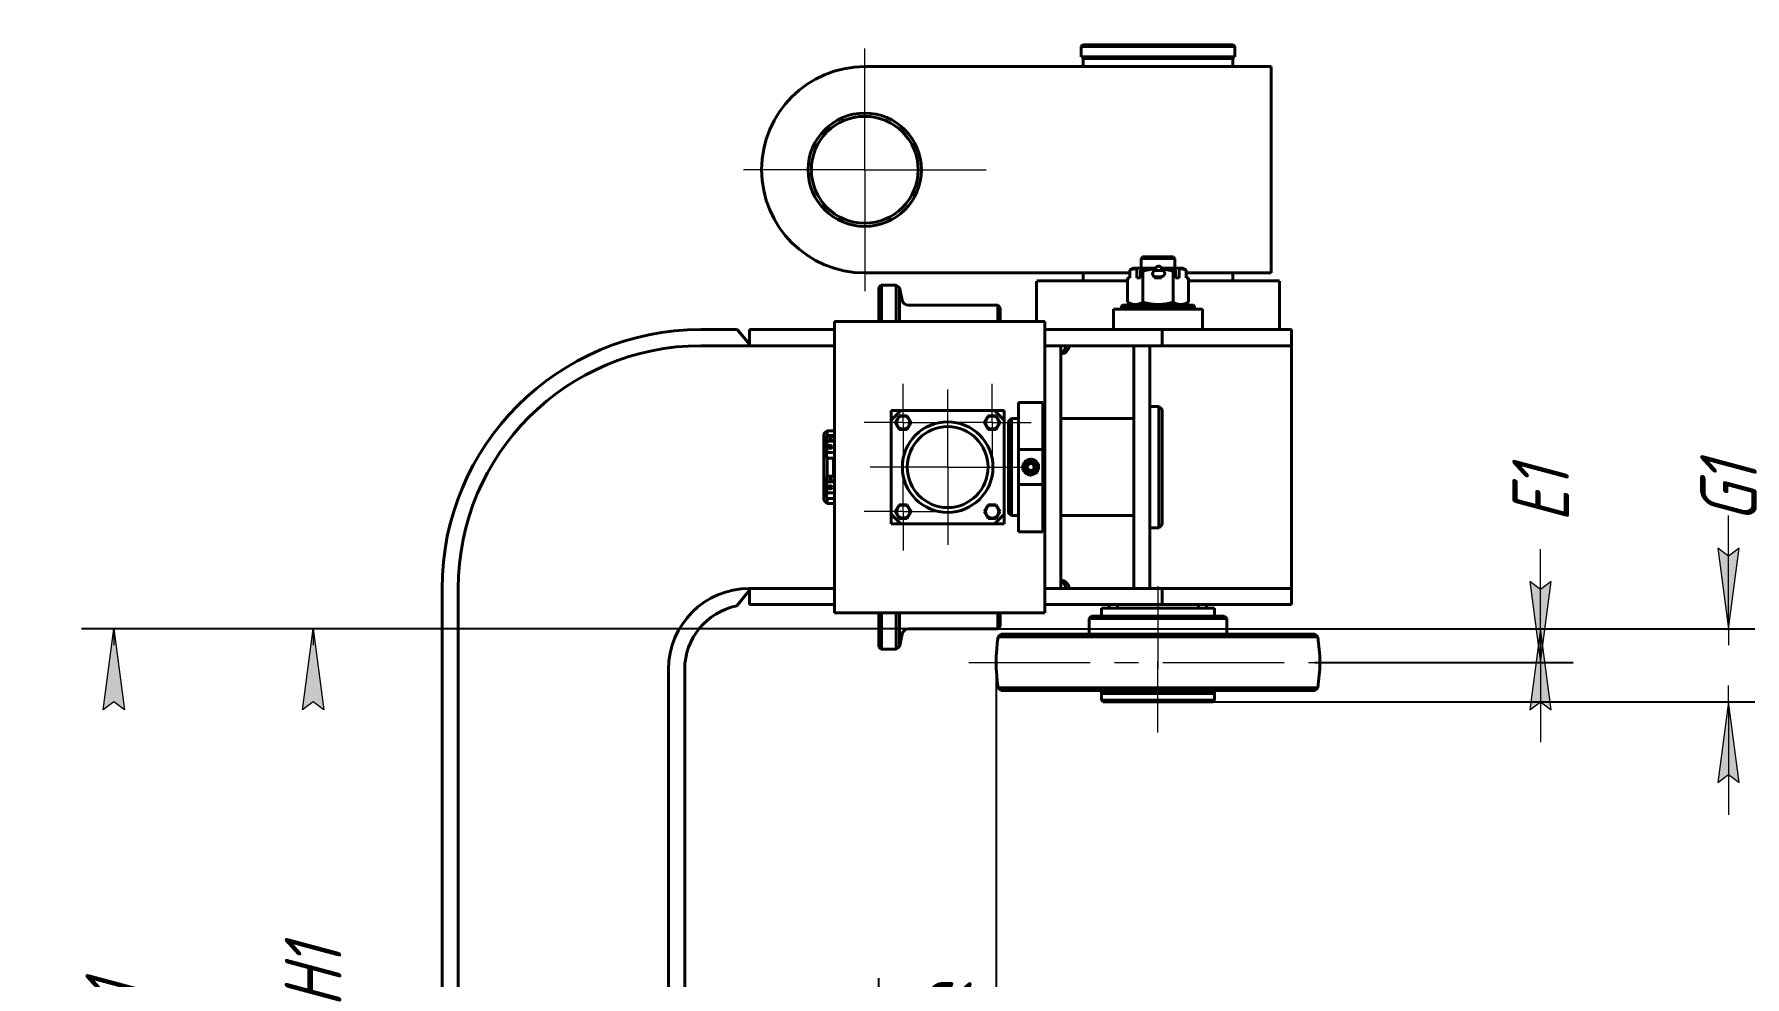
# Model space of a CAD drawing. Header units: millimetres. Extents: x 0 to 594, y 0 to 420.
# Drawn here: x 259.5 to 365.2, y 117.1 to 175.3 of the extents above; entities that cross this region are included whole.
import ezdxf

# ---------------------------------------------------------------- set-up
doc = ezdxf.new("R2010")
doc.units = ezdxf.units.MM
for name, pattern in [('K5LT_AXLED', [12, 7.5, -1.5, 1.5, -1.5]), ('K5LT_BASIC', [0]), ('K5LT_THIN', [0])]:
    doc.linetypes.add(name, pattern=pattern)
doc.layers.add('Системный слой', color=7, linetype='Continuous')
doc.styles.add('KDIMTEXTSTYLE', font='GOST_AU.SHX', dxfattribs={"width": 0.96, "oblique": 15, "height": 5})
doc.dimstyles.new('KDIMSTYLE (0.05)', dxfattribs={"dimtxt": 5, "dimasz": 1, "dimexe": 2, "dimexo": 0.0625, "dimgap": 1, "dimtad": 1, "dimlfac": 20, "dimtxsty": 'KDIMTEXTSTYLE', "dimsah": 1, "dimcen": 0.09, "dimdle": 1, "dimadec": 0, "dimazin": 0, "dimtfac": 0.667, "dimtmove": 0, "dimatfit": 3, "dimfxl": 1, "dimtvp": 1, "dimtolj": 1, "dimtzin": 0, "dimarcsym": 0})

# ---------------------------------------------------------------- blocks, each defined once
blk = doc.blocks.new('U399')
at = {"layer": 'Системный слой', "color": 150, "linetype": 'K5LT_BASIC', "lineweight": 40, "true_color": 0x0080ff}
for p, q in [((312.47, 152.09), (313.07, 152.09)), ((318.87, 152.09), (319.47, 152.09))]:
    blk.add_line(p, q, dxfattribs=at)
blk = doc.blocks.new('U400')
at = {"layer": 'Системный слой', "color": 150, "linetype": 'K5LT_BASIC', "lineweight": 40, "true_color": 0x0080ff}
for p, q in [((312.47, 151.49), (312.47, 152.09)), ((312.47, 145.09), (312.47, 145.69))]:
    blk.add_line(p, q, dxfattribs=at)
blk = doc.blocks.new('U401')
at = {"layer": 'Системный слой', "color": 150, "linetype": 'K5LT_BASIC', "lineweight": 40, "true_color": 0x0080ff}
for p, q in [((313.07, 145.09), (312.47, 145.09)), ((319.47, 145.09), (318.87, 145.09))]:
    blk.add_line(p, q, dxfattribs=at)
blk = doc.blocks.new('U402')
at = {"layer": 'Системный слой', "color": 150, "linetype": 'K5LT_BASIC', "lineweight": 40, "true_color": 0x0080ff}
for p, q in [((319.47, 152.09), (319.47, 151.49)), ((319.47, 145.69), (319.47, 145.09))]:
    blk.add_line(p, q, dxfattribs=at)
blk = doc.blocks.new('U403')
at = {"layer": 'Системный слой', "color": 150, "linetype": 'K5LT_BASIC', "lineweight": 40, "true_color": 0x0080ff}
for p, q in [((308.32, 150.64), (308.32, 148.59)), ((308.32, 148.59), (308.32, 146.54))]:
    blk.add_line(p, q, dxfattribs=at)
blk = doc.blocks.new('U404')
at = {"layer": 'Системный слой', "color": 150, "linetype": 'K5LT_BASIC', "lineweight": 40, "true_color": 0x0080ff}
for p, q in [((308.52, 150.84), (308.52, 150.49)), ((308.52, 149.18), (308.52, 148.59)), ((308.52, 148.59), (308.52, 147.99)), ((308.52, 146.68), (308.52, 146.34))]:
    blk.add_line(p, q, dxfattribs=at)
blk = doc.blocks.new('U414')
at = {"layer": 'Системный слой', "color": 150, "linetype": 'K5LT_BASIC', "lineweight": 40, "true_color": 0x0080ff}
for p, q in [((327.47, 141.09), (322.97, 141.09)), ((329.22, 141.09), (328.47, 141.09))]:
    blk.add_line(p, q, dxfattribs=at)
blk = doc.blocks.new('U416')
at = {"layer": 'Системный слой', "color": 150, "linetype": 'K5LT_BASIC', "lineweight": 40, "true_color": 0x0080ff}
for p, q in [((328.74, 160.71), (328.74, 160.83)), ((328.74, 160.29), (328.74, 160.37))]:
    blk.add_line(p, q, dxfattribs=at)
blk = doc.blocks.new('U417')
at = {"layer": 'Системный слой', "color": 150, "linetype": 'K5LT_BASIC', "lineweight": 40, "true_color": 0x0080ff}
for p, q in [((329.19, 160.83), (329.19, 160.74)), ((329.19, 160.37), (329.19, 160.29))]:
    blk.add_line(p, q, dxfattribs=at)
blk = doc.blocks.new('U418')
at = {"layer": 'Системный слой', "color": 150, "linetype": 'K5LT_BASIC', "lineweight": 40, "true_color": 0x0080ff}
for p, q in [((308.65, 150.39), (308.62, 150.36)), ((308.62, 150.36), (308.65, 150.32)), ((308.72, 150.41), (308.65, 150.39)), ((308.65, 150.32), (308.72, 150.31)), ((308.79, 150.39), (308.72, 150.41)), ((308.72, 150.31), (308.79, 150.32)), ((308.82, 150.36), (308.79, 150.39)), ((308.79, 150.32), (308.82, 150.36))]:
    blk.add_line(p, q, dxfattribs=at)
blk = doc.blocks.new('U419')
at = {"layer": 'Системный слой', "color": 150, "linetype": 'K5LT_BASIC', "lineweight": 40, "true_color": 0x0080ff}
for p, q in [((326.77, 158.59), (328.97, 158.59)), ((328.97, 158.59), (331.17, 158.59))]:
    blk.add_line(p, q, dxfattribs=at)
blk = doc.blocks.new('U420')
at = {"layer": 'Системный слой', "color": 150, "linetype": 'K5LT_BASIC', "lineweight": 40, "true_color": 0x0080ff}
for p, q in [((326.72, 158.54), (328.97, 158.54)), ((328.97, 158.54), (331.22, 158.54))]:
    blk.add_line(p, q, dxfattribs=at)
blk = doc.blocks.new('U421')
at = {"layer": 'Системный слой', "color": 150, "linetype": 'K5LT_BASIC', "lineweight": 40, "true_color": 0x0080ff}
for p, q in [((326.72, 158.39), (328.97, 158.39)), ((328.97, 158.39), (331.22, 158.39))]:
    blk.add_line(p, q, dxfattribs=at)
blk = doc.blocks.new('U422')
at = {"layer": 'Системный слой', "color": 150, "linetype": 'K5LT_BASIC', "lineweight": 40, "true_color": 0x0080ff}
for p, q in [((308.65, 147.89), (308.62, 147.86)), ((308.62, 147.86), (308.65, 147.82)), ((308.72, 147.91), (308.65, 147.89)), ((308.65, 147.82), (308.72, 147.81)), ((308.79, 147.89), (308.72, 147.91)), ((308.72, 147.81), (308.79, 147.82)), ((308.82, 147.86), (308.79, 147.89)), ((308.79, 147.82), (308.82, 147.86))]:
    blk.add_line(p, q, dxfattribs=at)
blk = doc.blocks.new('U423')
at = {"layer": 'Системный слой', "color": 150, "linetype": 'K5LT_BASIC', "lineweight": 40, "true_color": 0x0080ff}
for p, q in [((327.47, 156.09), (322.97, 156.09)), ((329.22, 156.09), (328.47, 156.09))]:
    blk.add_line(p, q, dxfattribs=at)
blk = doc.blocks.new('U424')
at = {"layer": 'Системный слой', "color": 150, "linetype": 'K5LT_BASIC', "lineweight": 40, "true_color": 0x0080ff}
for p, q in [((327.09, 160.09), (321.47, 160.09)), ((336.47, 160.09), (330.84, 160.09))]:
    blk.add_line(p, q, dxfattribs=at)
blk = doc.blocks.new('U436')
at = {"layer": 'Системный слой', "color": 150, "linetype": 'K5LT_BASIC', "lineweight": 40, "true_color": 0x0080ff}
for start, end in [(152.3661, 193.0944), (212.3661, 253.0944), (128.2221, 133.0944), (92.3661, 117.077), (272.3661, 313.0944), (32.3661, 73.0944), (332.3661, 13.0944)]:
    blk.add_arc((321.1, 148.59), 0.48, start, end, dxfattribs=at)
blk = doc.blocks.new('U437')
at = {"layer": 'Системный слой', "color": 150, "linetype": 'K5LT_BASIC', "lineweight": 40, "true_color": 0x0080ff}
for p, q in [((320.35, 151.59), (319.92, 151.59)), ((321.97, 151.59), (321.85, 151.59)), ((327.47, 151.59), (322.97, 151.59))]:
    blk.add_line(p, q, dxfattribs=at)
blk = doc.blocks.new('U438')
at = {"layer": 'Системный слой', "color": 150, "linetype": 'K5LT_BASIC', "lineweight": 40, "true_color": 0x0080ff}
for p, q in [((320.35, 145.59), (319.92, 145.59)), ((321.97, 145.59), (321.85, 145.59)), ((327.47, 145.59), (322.97, 145.59))]:
    blk.add_line(p, q, dxfattribs=at)
blk = doc.blocks.new('U439')
at = {"layer": 'Системный слой', "color": 150, "linetype": 'K5LT_BASIC', "lineweight": 40, "true_color": 0x0080ff}
for p, q in [((329.02, 152.34), (329.02, 148.59)), ((329.02, 148.59), (329.02, 144.84))]:
    blk.add_line(p, q, dxfattribs=at)
blk = doc.blocks.new('U440')
at = {"layer": 'Системный слой', "color": 150, "linetype": 'K5LT_BASIC', "lineweight": 40, "true_color": 0x0080ff}
for p, q in [((319.92, 151.59), (319.92, 148.59)), ((319.92, 148.59), (319.92, 145.59))]:
    blk.add_line(p, q, dxfattribs=at)
blk = doc.blocks.new('U441')
at = {"layer": 'Системный слой', "color": 150, "linetype": 'K5LT_BASIC', "lineweight": 40, "true_color": 0x0080ff}
for p, q in [((329.22, 152.14), (329.22, 148.59)), ((329.22, 148.59), (329.22, 145.04))]:
    blk.add_line(p, q, dxfattribs=at)
blk = doc.blocks.new('U442')
at = {"layer": 'Системный слой', "color": 150, "linetype": 'K5LT_BASIC', "lineweight": 40, "true_color": 0x0080ff}
for p, q in [((319.72, 151.39), (319.72, 148.59)), ((319.72, 148.59), (319.72, 145.79))]:
    blk.add_line(p, q, dxfattribs=at)
blk = doc.blocks.new('U444')
at = {"layer": 'Системный слой', "color": 150, "linetype": 'K5LT_BASIC', "lineweight": 40, "true_color": 0x0080ff}
for p, q in [((326.22, 158.34), (328.97, 158.34)), ((328.97, 158.34), (331.72, 158.34))]:
    blk.add_line(p, q, dxfattribs=at)
blk = doc.blocks.new('U449')
at = {"layer": 'Системный слой', "color": 150, "linetype": 'K5LT_BASIC', "lineweight": 40, "true_color": 0x0080ff}
for p, q in [((321.97, 156.09), (321.97, 157.59)), ((321.97, 139.59), (321.97, 141.09))]:
    blk.add_line(p, q, dxfattribs=at)
blk = doc.blocks.new('U454')
at = {"layer": 'Системный слой', "color": 150, "linetype": 'K5LT_BASIC', "lineweight": 40, "true_color": 0x0080ff}
for p, q in [((319.07, 158.59), (319.07, 157.59)), ((319.07, 139.59), (319.07, 138.59))]:
    blk.add_line(p, q, dxfattribs=at)
blk = doc.blocks.new('U455')
at = {"layer": 'Системный слой', "color": 150, "linetype": 'K5LT_BASIC', "lineweight": 40, "true_color": 0x0080ff}
for p, q in [((319.22, 158.44), (319.22, 157.59)), ((319.22, 139.59), (319.22, 138.74))]:
    blk.add_line(p, q, dxfattribs=at)
blk = doc.blocks.new('U456')
at = {"layer": 'Системный слой', "color": 150, "linetype": 'K5LT_BASIC', "lineweight": 40, "true_color": 0x0080ff}
for p, q in [((312.78, 159.84), (312.78, 157.59)), ((312.78, 139.59), (312.78, 137.34))]:
    blk.add_line(p, q, dxfattribs=at)
blk = doc.blocks.new('U457')
at = {"layer": 'Системный слой', "color": 150, "linetype": 'K5LT_BASIC', "lineweight": 40, "true_color": 0x0080ff}
for p, q in [((313, 159.69), (313, 157.59)), ((313, 139.59), (313, 137.48))]:
    blk.add_line(p, q, dxfattribs=at)
blk = doc.blocks.new('U458')
at = {"layer": 'Системный слой', "color": 150, "linetype": 'K5LT_BASIC', "lineweight": 40, "true_color": 0x0080ff}
for p, q in [((311.87, 159.84), (311.87, 157.59)), ((311.87, 139.59), (311.87, 137.34))]:
    blk.add_line(p, q, dxfattribs=at)
blk = doc.blocks.new('U459')
at = {"layer": 'Системный слой', "color": 150, "linetype": 'K5LT_BASIC', "lineweight": 40, "true_color": 0x0080ff}
for p, q in [((311.72, 159.69), (311.72, 157.59)), ((311.72, 139.59), (311.72, 137.49))]:
    blk.add_line(p, q, dxfattribs=at)
blk = doc.blocks.new('U474')
at = {"layer": 'Системный слой', "color": 150, "linetype": 'K5LT_BASIC', "lineweight": 40, "true_color": 0x0080ff}
for p, q in [((324.34, 160.59), (327.22, 160.59)), ((330.71, 160.59), (333.59, 160.59))]:
    blk.add_line(p, q, dxfattribs=at)
blk = doc.blocks.new('U478')
at = {"layer": 'Системный слой', "color": 30, "linetype": 'K5LT_AXLED', "lineweight": 18, "true_color": 0xff8000}
for q in [(310.84, 175.34), (302.47, 166.96), (319.22, 166.96), (310.84, 158.59)]:
    blk.add_line((310.84, 166.96), q, dxfattribs=at)
blk = doc.blocks.new('U479')
at = {"layer": 'Системный слой', "color": 30, "linetype": 'K5LT_AXLED', "lineweight": 18, "true_color": 0xff8000}
for q in [(315.97, 153.39), (311.17, 148.59), (315.97, 143.79), (320.77, 148.59)]:
    blk.add_line((315.97, 148.59), q, dxfattribs=at)
blk = doc.blocks.new('U480')
at = {"layer": 'Системный слой', "color": 30, "linetype": 'K5LT_AXLED', "lineweight": 18, "true_color": 0xff8000}
for q in [(313.22, 153.74), (310.81, 151.34), (313.22, 148.93), (315.62, 151.34)]:
    blk.add_line((313.22, 151.34), q, dxfattribs=at)
blk = doc.blocks.new('U481')
at = {"layer": 'Системный слой', "color": 30, "linetype": 'K5LT_AXLED', "lineweight": 18, "true_color": 0xff8000}
for q in [(318.72, 153.74), (316.31, 151.34), (318.72, 148.93), (321.12, 151.34)]:
    blk.add_line((318.72, 151.34), q, dxfattribs=at)
blk = doc.blocks.new('U482')
at = {"layer": 'Системный слой', "color": 30, "linetype": 'K5LT_AXLED', "lineweight": 18, "true_color": 0xff8000}
for q in [(313.22, 148.24), (310.81, 145.84), (313.22, 143.43), (315.62, 145.84)]:
    blk.add_line((313.22, 145.84), q, dxfattribs=at)
blk = doc.blocks.new('KDIMARROW_02')
at = {"layer": 'Системный слой'}
blk.add_hatch(color=0, dxfattribs=at).paths.add_polyline_path([(4.5, 0), (5, 0.66), (0, 0), (5, -0.66)])
at = {"layer": 'Системный слой', "color": 0, "linetype": 'K5LT_THIN', "lineweight": 18}
for p, q in [((0, 0), (-1, 0)), ((5, 0.66), (0, 0)), ((0, 0), (5, -0.66)), ((0, 0), (7, 0)), ((4.5, 0), (5, 0.66)), ((5, -0.66), (4.5, 0))]:
    blk.add_line(p, q, dxfattribs=at)
blk = doc.blocks.new('KDIMARROW_01')
at = {"layer": 'Системный слой'}
blk.add_hatch(color=0, dxfattribs=at).paths.add_polyline_path([(-5, -0.66), (0, 0), (-5, 0.66), (-4.5, 0)])
at = {"layer": 'Системный слой', "color": 0, "linetype": 'K5LT_THIN', "lineweight": 18}
for p, q in [((-4.5, 0), (-5, 0.66)), ((-5, 0.66), (0, 0)), ((0, 0), (-5, -0.66)), ((-5, -0.66), (-4.5, 0)), ((0, 0), (-1, 0))]:
    blk.add_line(p, q, dxfattribs=at)

msp = doc.modelspace()

# ---------------------------------------------------------------- linework, layer by layer
at = {"layer": 'Системный слой', "color": 150, "linetype": 'K5LT_BASIC', "lineweight": 40, "true_color": 0x0080ff}
for p, q in [((324.21811, 174.58785), (324.31811, 174.68785)), ((324.21811, 174.58785), (324.21811, 173.93785)), ((333.71811, 174.58785), (324.21811, 174.58785)), ((333.61811, 174.68785), (324.31811, 174.68785)), ((333.71811, 174.58785), (333.61811, 174.68785)), ((333.71811, 174.58785), (333.71811, 173.93785)), ((333.71811, 173.93785), (324.21811, 173.93785)), ((333.59311, 173.83785), (324.34311, 173.83785)), ((324.34311, 173.83785), (324.34311, 173.33993)), ((325.46811, 173.85785), (325.46811, 173.83785)), ((332.46811, 173.85785), (332.46811, 173.83785)), ((333.59311, 173.83785), (333.59311, 173.33993)), ((328.96811, 173.33993), (310.84311, 173.33993)), ((335.96811, 173.33993), (328.96811, 173.33993)), ((335.96811, 173.33993), (335.96811, 160.58993)), ((327.2212, 160.76247), (327.2212, 160.28785)), ((327.44042, 160.88785), (327.72864, 160.88785)), ((327.66163, 160.28785), (327.66163, 160.83368)), ((327.72864, 160.88785), (328.04684, 160.88785)), ((327.89457, 160.76468), (327.89457, 160.28785)), ((328.01768, 161.58785), (327.91768, 161.48785)), ((327.91768, 160.88785), (327.91768, 161.48785)), ((330.01768, 161.48785), (327.91768, 161.48785)), ((329.91768, 161.58785), (328.01768, 161.58785)), ((328.04684, 160.88785), (328.74268, 160.88785)), ((328.74268, 160.88785), (328.74268, 160.83199)), ((328.81243, 160.73055), (329.18727, 160.74141)), ((329.18752, 160.74141), (329.18727, 160.74141)), ((329.18752, 160.74141), (329.19268, 160.74156)), ((329.19268, 160.88785), (329.88852, 160.88785)), ((329.19268, 160.88785), (329.19268, 160.83199)), ((329.88852, 160.88785), (330.20672, 160.88785)), ((329.91768, 161.58785), (330.01768, 161.48785)), ((330.01768, 160.88785), (330.01768, 161.48785)), ((330.04079, 160.28785), (330.04079, 160.76468)), ((330.20672, 160.88785), (330.49495, 160.88785)), ((330.27373, 160.83368), (330.27373, 160.28785)), ((330.71417, 160.28785), (330.71417, 160.76247)), ((327.2212, 160.58993), (310.84311, 160.58993)), ((311.86768, 159.83785), (311.71768, 159.68785)), ((311.86768, 159.83785), (312.77655, 159.83785)), ((312.99718, 159.69076), (312.77655, 159.83785)), ((312.99718, 159.69076), (313.15345, 158.9094)), ((321.46768, 160.08785), (321.46768, 157.58785)), ((324.34311, 160.08785), (324.34311, 160.58785)), ((327.09129, 158.7799), (327.09129, 160.28785)), ((327.09129, 160.28785), (327.2212, 160.28785)), ((327.66163, 160.28785), (327.89457, 160.28785)), ((328.02949, 158.7799), (328.02949, 160.6958)), ((328.74268, 160.28785), (329.19268, 160.28785)), ((328.82329, 160.3557), (329.19813, 160.36656)), ((329.90587, 158.7799), (329.90587, 160.6958)), ((330.04079, 160.28785), (330.27373, 160.28785)), ((335.96811, 160.58993), (330.71417, 160.58993)), ((330.71417, 160.28785), (330.84407, 160.28785)), ((330.84407, 158.7799), (330.84407, 160.28785)), ((333.59311, 160.08785), (333.59311, 160.58785)), ((336.46768, 160.08785), (336.46768, 157.08785)), ((313.54568, 158.58785), (319.06768, 158.58785)), ((319.21768, 158.43785), (319.06768, 158.58785)), ((326.71768, 158.53785), (326.76768, 158.58785)), ((327.42393, 158.58785), (327.09129, 158.7799)), ((330.51143, 158.58785), (330.84407, 158.7799)), ((331.21768, 158.53785), (331.16768, 158.58785)), ((321.96768, 157.58785), (308.96768, 157.58785)), ((308.96768, 157.58785), (308.96768, 139.58785)), ((326.21768, 158.33785), (326.21768, 157.08785)), ((326.71768, 158.53785), (326.71768, 158.38785)), ((326.71768, 158.38785), (326.76768, 158.33785)), ((331.21768, 158.38785), (331.16768, 158.33785)), ((331.21768, 158.53785), (331.21768, 158.38785)), ((331.71768, 158.33785), (331.71768, 157.08785)), ((300.71768, 157.08785), (302.96249, 157.08785)), ((302.96249, 157.08785), (303.71768, 156.18785)), ((303.71768, 157.08785), (303.71768, 156.08785)), ((308.96768, 157.08785), (303.71768, 157.08785)), ((329.21768, 157.08785), (321.96768, 157.08785)), ((329.21768, 157.08785), (329.21768, 156.08785)), ((332.96768, 157.08785), (329.21768, 157.08785)), ((337.21768, 157.08785), (332.96768, 157.08785)), ((337.21768, 157.08785), (337.21768, 156.08785)), ((303.71768, 156.08785), (300.71768, 156.08785)), ((308.96768, 156.08785), (303.71768, 156.08785)), ((322.96768, 156.08785), (321.96768, 156.08785)), ((321.96768, 141.08785), (321.96768, 156.08785)), ((322.96768, 141.08785), (322.96768, 156.08785)), ((322.96811, 156.08785), (322.96811, 155.62978)), ((327.46768, 141.08785), (327.46768, 156.08785)), ((327.46768, 156.08785), (328.46768, 156.08785)), ((328.46768, 141.08785), (328.46768, 156.08785)), ((332.96768, 156.08785), (329.21768, 156.08785)), ((337.21768, 156.08785), (332.96768, 156.08785)), ((337.21768, 156.08785), (337.21768, 141.08785)), ((320.35118, 152.58785), (321.85118, 152.58785)), ((320.35118, 149.67298), (320.35118, 152.58785)), ((321.85118, 149.67298), (321.85118, 152.58785)), ((329.01768, 152.33785), (328.46768, 152.33785)), ((329.01768, 152.33785), (329.21768, 152.13785)), ((312.46768, 151.48785), (313.06768, 152.08785)), ((312.46768, 151.48785), (312.46768, 145.68785)), ((312.97231, 151.76285), (312.72693, 151.33785)), ((312.72693, 151.33785), (312.97231, 150.91285)), ((313.46305, 151.76285), (312.97231, 151.76285)), ((318.86768, 152.08785), (313.06768, 152.08785)), ((313.70843, 151.33785), (313.46305, 151.76285)), ((313.46305, 150.91285), (313.70843, 151.33785)), ((318.47231, 151.76285), (318.22693, 151.33785)), ((318.22693, 151.33785), (318.47231, 150.91285)), ((318.96305, 151.76285), (318.47231, 151.76285)), ((318.86768, 152.08785), (319.46768, 151.48785)), ((319.20843, 151.33785), (318.96305, 151.76285)), ((318.96305, 150.91285), (319.20843, 151.33785)), ((319.46768, 145.68785), (319.46768, 151.48785)), ((319.71768, 151.38785), (319.91768, 151.58785)), ((308.51768, 150.83785), (308.31768, 150.63785)), ((308.53859, 150.53067), (308.46768, 150.40785)), ((308.46768, 149.26785), (308.46768, 150.40785)), ((308.51768, 150.83785), (308.96768, 150.83785)), ((308.96768, 150.53067), (308.53859, 150.53067)), ((308.96768, 150.18426), (308.53859, 150.18426)), ((312.97231, 150.91285), (313.46305, 150.91285)), ((318.47231, 150.91285), (318.96305, 150.91285)), ((308.53859, 149.14503), (308.46768, 149.26785)), ((308.96768, 149.49144), (308.53859, 149.49144)), ((308.96768, 149.14503), (308.53859, 149.14503)), ((308.91768, 149.14503), (308.91768, 148.58785)), ((320.35118, 149.67298), (320.35118, 147.50272)), ((320.35118, 149.67298), (321.85118, 149.67298)), ((321.16693, 149.10329), (320.68767, 148.90251)), ((321.58044, 148.78863), (321.16693, 149.10329)), ((321.85118, 149.67298), (321.85118, 147.50272)), ((308.53859, 148.03067), (308.46768, 147.90785)), ((308.96768, 148.03067), (308.53859, 148.03067)), ((308.91768, 148.58785), (308.91768, 148.03067)), ((320.68767, 148.90251), (320.62192, 148.38707)), ((320.62192, 148.38707), (321.03543, 148.07241)), ((320.8042, 148.96495), (320.81051, 148.95397)), ((320.84142, 148.99149), (320.85281, 148.97169)), ((320.89708, 148.99024), (320.88269, 149.01524)), ((321.03543, 148.07241), (321.51469, 148.27319)), ((321.51469, 148.27319), (321.58044, 148.78863)), ((308.46768, 146.76785), (308.46768, 147.90785)), ((308.96768, 147.68426), (308.53859, 147.68426)), ((308.96768, 146.99144), (308.53859, 146.99144)), ((320.35118, 144.58785), (320.35118, 147.50272)), ((320.35118, 147.50272), (321.85118, 147.50272)), ((321.85118, 144.58785), (321.85118, 147.50272)), ((308.51768, 146.33785), (308.31768, 146.53785)), ((308.53859, 146.64503), (308.46768, 146.76785)), ((308.51768, 146.33785), (308.96768, 146.33785)), ((308.96768, 146.64503), (308.53859, 146.64503)), ((312.97231, 146.26285), (312.72693, 145.83785)), ((313.46305, 146.26285), (312.97231, 146.26285)), ((313.70843, 145.83785), (313.46305, 146.26285)), ((318.47231, 146.26285), (318.22693, 145.83785)), ((318.96305, 146.26285), (318.47231, 146.26285)), ((319.20843, 145.83785), (318.96305, 146.26285)), ((313.06768, 145.08785), (312.46768, 145.68785)), ((312.72693, 145.83785), (312.97231, 145.41285)), ((312.97231, 145.41285), (313.46305, 145.41285)), ((313.06768, 145.08785), (318.86768, 145.08785)), ((313.46305, 145.41285), (313.70843, 145.83785)), ((318.22693, 145.83785), (318.47231, 145.41285)), ((318.47231, 145.41285), (318.96305, 145.41285)), ((319.46768, 145.68785), (318.86768, 145.08785)), ((318.96305, 145.41285), (319.20843, 145.83785)), ((319.71768, 145.78785), (319.91768, 145.58785)), ((329.01768, 144.83785), (329.21768, 145.03785)), ((320.35118, 144.58785), (321.85118, 144.58785)), ((329.01768, 144.83785), (328.46768, 144.83785)), ((284.71768, 74.83785), (284.71768, 141.08785)), ((285.71768, 141.08785), (285.71768, 74.83785)), ((303.71768, 140.98969), (302.93322, 140.01017)), ((303.71768, 141.08785), (303.71768, 140.08785)), ((308.96768, 141.08785), (303.71768, 141.08785)), ((322.96768, 141.08785), (321.96768, 141.08785)), ((327.46768, 141.08785), (328.46768, 141.08785)), ((329.21768, 141.08785), (329.21768, 140.08785)), ((332.96768, 141.08785), (329.21768, 141.08785)), ((337.21768, 141.08785), (332.96768, 141.08785)), ((337.21768, 141.08785), (337.21768, 140.08785)), ((308.96768, 140.08785), (303.71768, 140.08785)), ((308.96768, 139.58785), (321.96768, 139.58785)), ((329.21768, 140.08785), (321.96768, 140.08785)), ((325.46768, 139.87175), (332.46768, 139.87175)), ((325.46768, 139.87175), (325.46768, 139.37175)), ((325.95998, 140.08785), (325.95998, 139.87175)), ((326.46768, 139.87175), (326.46768, 140.08785)), ((332.96768, 140.08785), (329.21768, 140.08785)), ((331.46768, 139.87175), (331.46768, 140.08785)), ((331.95998, 140.08785), (331.95998, 139.87175)), ((332.46768, 139.87175), (332.46768, 139.37175)), ((337.21768, 140.08785), (332.96768, 140.08785)), ((313.54568, 138.58785), (319.06768, 138.58785)), ((319.21768, 138.73785), (319.06768, 138.58785)), ((324.71768, 139.22175), (324.86768, 139.37175)), ((324.71768, 139.22175), (324.71768, 138.27175)), ((324.71768, 139.22175), (333.21768, 139.22175)), ((324.86768, 139.37175), (333.06768, 139.37175)), ((333.21768, 139.22175), (333.06768, 139.37175)), ((333.21768, 139.22175), (333.21768, 138.27175)), ((311.86768, 137.33785), (311.71768, 137.48785)), ((312.99718, 137.48494), (312.77655, 137.33785)), ((312.99718, 137.48494), (313.15345, 138.2663)), ((319.09195, 138.09336), (319.27034, 138.27175)), ((319.09195, 138.09336), (338.84341, 138.09336)), ((319.27034, 138.27175), (338.66502, 138.27175)), ((338.84341, 138.09336), (338.66502, 138.27175)), ((311.86768, 137.33785), (312.77655, 137.33785)), ((298.71768, 77.83785), (298.71768, 136.08785)), ((299.71768, 136.08785), (299.71768, 77.83785)), ((319.09195, 134.95014), (338.84341, 134.95014)), ((319.27034, 134.77175), (319.09195, 134.95014)), ((319.27034, 134.77175), (338.66502, 134.77175)), ((325.46768, 134.58785), (325.46768, 134.77175)), ((332.46768, 134.58785), (325.46768, 134.58785)), ((325.46768, 134.18785), (325.46768, 134.58785)), ((332.46768, 134.58785), (325.46768, 134.58785)), ((332.46768, 134.58785), (332.46768, 134.77175)), ((332.46768, 134.18785), (332.46768, 134.58785)), ((338.66502, 134.77175), (338.84341, 134.95014)), ((325.46768, 134.18785), (325.56768, 134.08785)), ((332.46768, 134.18785), (325.46768, 134.18785)), ((332.36768, 134.08785), (325.56768, 134.08785)), ((332.46768, 134.18785), (332.36768, 134.08785))]:
    msp.add_line(p, q, dxfattribs=at)
at = {"layer": 'Системный слой', "color": 7, "linetype": 'K5LT_THIN', "lineweight": 18}
for p, q in [((327.97181, 161.48785), (327.97181, 161.54198)), ((327.97181, 160.88785), (327.97181, 161.48785)), ((329.96355, 161.48785), (329.96355, 161.54198)), ((329.96355, 160.88785), (329.96355, 161.48785))]:
    msp.add_line(p, q, dxfattribs=at)
at = {"layer": 'Системный слой', "color": 30, "linetype": 'K5LT_AXLED', "lineweight": 18, "true_color": 0xff8000}
for p, q in [((328.96768, 141.22175), (328.96768, 136.12175)), ((317.27034, 136.52175), (340.66502, 136.52175)), ((328.96768, 132.18785), (328.96768, 136.58785))]:
    msp.add_line(p, q, dxfattribs=at)
at = {"layer": 'Системный слой', "color": 150, "linetype": 'K5LT_BASIC', "lineweight": 40, "true_color": 0x0080ff}
for centre, radius in [((310.84311, 166.96493), 3.5), ((310.84311, 166.96493), 3.3), ((313.21768, 151.33785), 0.40375), ((315.96768, 148.58785), 2.8), ((318.71768, 151.33785), 0.40375), ((315.96768, 148.58785), 2.5), ((308.71768, 149.83785), 0.1), ((321.10118, 148.58785), 0.4275), ((321.10118, 148.58785), 0.3), ((321.10118, 148.58785), 0.2125), ((308.71768, 147.33785), 0.1), ((313.21768, 145.83785), 0.40375), ((318.71768, 145.83785), 0.40375)]:
    msp.add_circle(centre, radius, dxfattribs=at)
for centre, radius, start, end in [((325.38811, 173.85785), 0.08, 0, 90), ((332.54811, 173.85785), 0.08, 90, 180), ((310.84311, 166.96493), 6.375, 90, 270), ((419.51512, 47.26148), 146.06748, 128.9310027, 128.9648017), ((328.81786, 160.54312), 0.1875, 91.6595428, 271.6595428), ((329.00407, 160.80525), 0.2, 19.4335263, 201.8792391), ((329.1927, 160.55398), 0.1875, 271.6595428, 91.6595428), ((238.42024, 47.26148), 146.06748, 51.0351983, 51.0689973), ((324.73811, 160.66785), 0.08, 270, 283.0818367), ((333.19811, 160.66785), 0.08, 256.9181633, 270), ((313.54568, 158.98785), 0.4, 191.3099325, 270), ((300.71768, 141.08785), 16, 90, 180), ((300.71768, 141.08785), 15, 90, 180), ((322.76768, 156.08785), 0.5, 293.5781785, 0), ((322.96768, 156.08785), 0.5, 270, 0), ((321.10118, 148.58785), 0.48, 122.7634914, 128.2220608), ((303.71768, 136.08785), 5, 90, 180), ((322.96768, 141.08785), 0.5, 0, 90), ((322.76768, 141.08785), 0.5, 0, 66.4218216), ((303.71768, 136.08785), 4, 101.3099325, 180), ((313.54568, 138.18785), 0.4, 90, 168.6900675), ((328.96768, 136.52175), 10, 170.9578427, 189.0421573), ((328.96768, 136.52175), 10, 170.9578427, 189.0421573), ((328.96768, 136.52175), 10, 350.9578427, 9.0421573)]:
    msp.add_arc(centre, radius, start, end, dxfattribs=at)
at = {"layer": 'Системный слой', "color": 7, "linetype": 'K5LT_THIN', "lineweight": 18}
msp.add_arc((321.10118, 148.58785), 0.26617, 290, 200, dxfattribs=at)
at = {"layer": 'Системный слой', "color": 150, "linetype": 'K5LT_BASIC', "lineweight": 40, "true_color": 0x0080ff}
for points in [[(327.44042, 160.88785), (327.36732, 160.8461), (327.29425, 160.8043), (327.2212, 160.76247)], [(328.04684, 160.88785), (327.99607, 160.84683), (327.94531, 160.80577), (327.89457, 160.76468)], [(329.88852, 160.88785), (329.9393, 160.84683), (329.99005, 160.80577), (330.04079, 160.76468)], [(330.49495, 160.88785), (330.56804, 160.8461), (330.64111, 160.8043), (330.71417, 160.76247)]]:
    msp.add_open_spline(points, degree=3, dxfattribs=at)
for points, knots in [([(327.2212, 160.76247), (327.2439, 160.77257), (327.28005, 160.78728), (327.329, 160.80396), (327.36661, 160.81491), (327.40612, 160.82454), (327.4507, 160.833), (327.5034, 160.83937), (327.55892, 160.8417), (327.61232, 160.83963), (327.64605, 160.83591), (327.66163, 160.83368)], [0, 0, 0, 0, 1.888470809, 2.99386071, 4.031552509, 4.973519866, 6.225152001, 7.666063353, 9.258487392, 10.731911786, 12, 12, 12, 12]), ([(327.89457, 160.76468), (327.92329, 160.75207), (327.9684, 160.73006), (328.01314, 160.70524), (328.02949, 160.6958)], [0, 0, 0, 0, 3.16757557, 5, 5, 5, 5]), ([(328.02949, 160.6958), (328.08275, 160.71118), (328.18323, 160.73834), (328.33435, 160.77323), (328.47409, 160.79962), (328.61103, 160.81954), (328.69797, 160.82845), (328.74268, 160.83199)], [0, 0, 0, 0, 1.829360183, 3.433929365, 5.116981015, 6.520472897, 8, 8, 8, 8]), ([(329.19268, 160.83199), (329.23982, 160.82826), (329.33, 160.8189), (329.47286, 160.79772), (329.58207, 160.77664), (329.69745, 160.75112), (329.79262, 160.72759), (329.87356, 160.70513), (329.90587, 160.6958)], [0, 0, 0, 0, 1.754395827, 3.364810324, 5.361179279, 5.882278228, 7.75128631, 9, 9, 9, 9]), ([(329.90587, 160.6958), (329.92488, 160.70677), (329.96964, 160.73144), (330.01477, 160.75325), (330.04079, 160.76468)], [0, 0, 0, 0, 2.130244878, 5, 5, 5, 5]), ([(330.27373, 160.83368), (330.29762, 160.8371), (330.34042, 160.84107), (330.39793, 160.84117), (330.44355, 160.83798), (330.48718, 160.83248), (330.53716, 160.82316), (330.60118, 160.80632), (330.66155, 160.785), (330.70083, 160.7684), (330.71417, 160.76247)], [0, 0, 0, 0, 1.782269575, 3.187339644, 4.277039428, 5.178308904, 6.440153443, 8.012002103, 9.983377507, 11, 11, 11, 11]), ([(328.02949, 158.7799), (327.99747, 158.76141), (327.95019, 158.7362), (327.88185, 158.70497), (327.83472, 158.68631), (327.79117, 158.67163), (327.75647, 158.66142), (327.7233, 158.65319), (327.69195, 158.64679), (327.66278, 158.64198), (327.63342, 158.63834), (327.59926, 158.63551), (327.56176, 158.63435), (327.52534, 158.63537), (327.49499, 158.63764), (327.4609, 158.64142), (327.41891, 158.64831), (327.36915, 158.65987), (327.32038, 158.67435), (327.26493, 158.69417), (327.18831, 158.72692), (327.12817, 158.75861), (327.09129, 158.7799)], [0, 0, 0, 0, 2.414735873, 3.542365566, 5.077838021, 5.894643326, 6.741521569, 7.618433888, 8.316169497, 9.023966575, 9.737570173, 10.447058991, 11.499739945, 12.453340545, 13.084220696, 13.700022827, 14.926168875, 16.137082686, 17.32930249, 18.49719456, 20.214931657, 23, 23, 23, 23]), ([(329.90587, 158.7799), (329.85232, 158.76444), (329.75787, 158.73891), (329.62131, 158.70709), (329.51634, 158.68631), (329.42925, 158.67163), (329.35985, 158.66142), (329.29349, 158.65319), (329.22777, 158.64648), (329.16944, 158.64176), (329.11069, 158.63821), (329.04542, 158.63551), (328.96668, 158.63429), (328.87685, 158.63573), (328.78235, 158.6403), (328.68472, 158.64831), (328.5852, 158.65987), (328.48765, 158.67435), (328.35233, 158.69854), (328.1994, 158.73291), (328.07945, 158.76548), (328.02949, 158.7799)], [0, 0, 0, 0, 1.931707518, 3.388349671, 4.857062455, 5.638354486, 6.448411936, 7.287197632, 7.954596911, 8.73703526, 9.314197557, 9.992839035, 10.999751252, 12.04121461, 13.10436966, 14.277205011, 15.435470395, 16.575854555, 17.69296871, 20.195334111, 22, 22, 22, 22]), ([(330.84407, 158.7799), (330.81205, 158.76141), (330.76478, 158.7362), (330.69644, 158.70497), (330.6493, 158.68631), (330.60575, 158.67163), (330.57105, 158.66142), (330.53788, 158.65319), (330.50653, 158.64679), (330.47737, 158.64198), (330.448, 158.63834), (330.41384, 158.63551), (330.37634, 158.63435), (330.33993, 158.63537), (330.30957, 158.63764), (330.27549, 158.64142), (330.23349, 158.64831), (330.18373, 158.65987), (330.13496, 158.67435), (330.07951, 158.69417), (330.0029, 158.72692), (329.94275, 158.75861), (329.90587, 158.7799)], [0, 0, 0, 0, 2.414735873, 3.542365566, 5.077838021, 5.894643326, 6.741521569, 7.618433888, 8.316169497, 9.023966575, 9.737570173, 10.447058991, 11.499739945, 12.453340545, 13.084220696, 13.700022827, 14.926168875, 16.137082686, 17.32930249, 18.49719456, 20.214931657, 23, 23, 23, 23]), ([(308.53859, 149.49144), (308.53177, 149.51508), (308.52246, 149.54999), (308.50907, 149.60858), (308.50089, 149.65194), (308.49381, 149.70009), (308.48935, 149.73902), (308.48611, 149.78372), (308.48475, 149.82727), (308.48518, 149.86768), (308.48735, 149.9125), (308.49172, 149.96063), (308.50018, 150.02068), (308.51465, 150.09544), (308.52913, 150.15148), (308.53859, 150.18426)], [0, 0, 0, 0, 1.67981626, 2.464254306, 4.100621444, 4.689754135, 5.78516139, 6.77396186, 7.746893311, 8.757246989, 9.530450662, 10.808294489, 12.055166949, 13.667644093, 16, 16, 16, 16]), ([(308.53859, 150.18426), (308.53082, 150.19772), (308.51907, 150.22), (308.50649, 150.24939), (308.49944, 150.26943), (308.49381, 150.28858), (308.48935, 150.30805), (308.48611, 150.3304), (308.48479, 150.35149), (308.48514, 150.37169), (308.48693, 150.39099), (308.49, 150.4097), (308.49496, 150.43105), (308.50419, 150.46053), (308.51888, 150.49477), (308.53231, 150.5198), (308.53859, 150.53067)], [0, 0, 0, 0, 2.031976758, 3.33971817, 4.356910285, 4.982863768, 6.146733976, 7.197334476, 8.231074143, 9.204643012, 10.126103828, 11.03238569, 11.927408942, 13.242826251, 15.356580788, 17, 17, 17, 17]), ([(308.53859, 149.14503), (308.53082, 149.15849), (308.51907, 149.18077), (308.50649, 149.21016), (308.49944, 149.2302), (308.49381, 149.24935), (308.48935, 149.26882), (308.48611, 149.29117), (308.48479, 149.31226), (308.48514, 149.33246), (308.48693, 149.35176), (308.49, 149.37047), (308.49496, 149.39182), (308.50419, 149.42129), (308.51888, 149.45554), (308.53231, 149.48057), (308.53859, 149.49144)], [0, 0, 0, 0, 2.031976758, 3.33971817, 4.356910285, 4.982863768, 6.146733976, 7.197334476, 8.231074143, 9.204643012, 10.126103828, 11.03238569, 11.927408942, 13.242826251, 15.356580788, 17, 17, 17, 17]), ([(308.53859, 147.68426), (308.53082, 147.69772), (308.51907, 147.72), (308.50649, 147.74939), (308.49944, 147.76943), (308.49381, 147.78858), (308.48935, 147.80805), (308.48611, 147.8304), (308.48479, 147.85149), (308.48514, 147.87169), (308.48693, 147.89099), (308.49, 147.9097), (308.49496, 147.93105), (308.50419, 147.96053), (308.51888, 147.99477), (308.53231, 148.0198), (308.53859, 148.03067)], [0, 0, 0, 0, 2.031976758, 3.33971817, 4.356910285, 4.982863768, 6.146733976, 7.197334476, 8.231074143, 9.204643012, 10.126103828, 11.03238569, 11.927408942, 13.242826251, 15.356580788, 17, 17, 17, 17]), ([(308.53859, 146.99144), (308.53177, 147.01508), (308.52246, 147.04999), (308.50907, 147.10858), (308.50089, 147.15194), (308.49381, 147.20009), (308.48935, 147.23902), (308.48611, 147.28372), (308.48475, 147.32727), (308.48518, 147.36768), (308.48735, 147.4125), (308.49172, 147.46063), (308.50018, 147.52068), (308.51465, 147.59544), (308.52913, 147.65148), (308.53859, 147.68426)], [0, 0, 0, 0, 1.67981626, 2.464254306, 4.100621444, 4.689754135, 5.78516139, 6.77396186, 7.746893311, 8.757246989, 9.530450662, 10.808294489, 12.055166949, 13.667644093, 16, 16, 16, 16]), ([(308.53859, 146.64503), (308.53082, 146.65849), (308.51907, 146.68077), (308.50649, 146.71016), (308.49944, 146.7302), (308.49381, 146.74935), (308.48935, 146.76882), (308.48611, 146.79117), (308.48479, 146.81226), (308.48514, 146.83246), (308.48693, 146.85176), (308.49, 146.87047), (308.49496, 146.89182), (308.50419, 146.92129), (308.51888, 146.95554), (308.53231, 146.98057), (308.53859, 146.99144)], [0, 0, 0, 0, 2.031976758, 3.33971817, 4.356910285, 4.982863768, 6.146733976, 7.197334476, 8.231074143, 9.204643012, 10.126103828, 11.03238569, 11.927408942, 13.242826251, 15.356580788, 17, 17, 17, 17])]:
    msp.add_open_spline(points, degree=3, knots=knots, dxfattribs=at)

# ---------------------------------------------------------------- block references
at = {"layer": 'Системный слой'}
for name in ['U478', 'U416', 'U417', 'U459', 'U458', 'U456', 'U457', 'U424', 'U474', 'U454', 'U419', 'U455', 'U449', 'U444', 'U420', 'U421', 'U423', 'U480', 'U479', 'U481', 'U439', 'U399', 'U400', 'U402', 'U442', 'U437', 'U440', 'U441', 'U403', 'U404', 'U418', 'U482', 'U436', 'U422', 'U401', 'U438', 'U414']:
    msp.add_blockref(name, (0, 0), dxfattribs=at)

# ---------------------------------------------------------------- dimensions: what is measured, and where the dimension line sits
at = {"layer": 'Системный слой', "color": 7}
for base, p1, p2, location, text, override in [((364.23445, 138.58785), (332.36768, 134.08785), (319.06768, 138.58785), (364.23445, 146.97933), '\\H3.5;\\W0.965;\\Q15;\\H3.5;\\W0.965;\\Q15;\\Q15;G1', {"dimexo": 0, "dimblk1": 'KDIMARROW_02', "dimblk2": 'KDIMARROW_02', "dimse1": 0, "dimse2": 0, "dimclrt": 7, "dimtolj": 1}), ((352.61793, 138.58785), (338.66502, 136.52175), (319.06768, 138.58785), (352.61793, 146.84538), '\\H3.5;\\W0.965;\\Q15;\\H3.5;\\W0.965;\\Q15;\\Q15;Е1', {"dimexo": 0, "dimblk1": 'KDIMARROW_02', "dimblk2": 'KDIMARROW_02', "dimse1": 0, "dimse2": 0, "dimclrt": 7, "dimtolj": 1}), ((264.43841, 138.58785), (316.21768, 91.58785), (313.54568, 138.58785), (264.43841, 115.08785), '\\H3.5;\\W0.965;\\Q15;\\H3.5;\\W0.965;\\Q15;\\Q15;F1', {"dimexo": 0, "dimblk1": 'KDIMARROW_01', "dimblk2": 'KDIMARROW_01', "dimse1": 0, "dimse2": 0, "dimclrt": 7, "dimtolj": 1}), ((276.74655, 138.58785), (311.51819, 95.58785), (316.30668, 138.58785), (276.74655, 117.08785), '\\H3.5;\\W0.965;\\Q15;\\H3.5;\\W0.965;\\Q15;\\Q15;Н1', {"dimexo": 0, "dimblk1": 'KDIMARROW_01', "dimblk2": 'KDIMARROW_01', "dimse1": 0, "dimse2": 0, "dimclrt": 7, "dimtolj": 1})]:
    msp.add_linear_dim(base=base, p1=p1, p2=p2, angle=90, location=location, text=text, dimstyle='KDIMSTYLE (0.05)', override=override, dxfattribs=at).render()
msp.add_linear_dim(base=(311.71768, 115), p1=(318.96768, 136.52175), p2=(311.71768, 95.58785), location=(315.34268, 115), text='\\H3.5;\\W0.965;\\Q15;\\H3.5;\\W0.965;\\Q15;\\Q15;С1', dimstyle='KDIMSTYLE (0.05)', override={"dimexo": 0, "dimblk1": 'KDIMARROW_02', "dimblk2": 'KDIMARROW_02', "dimse1": 0, "dimse2": 0, "dimclrt": 7, "dimtolj": 1}, dxfattribs=at).render()

doc.saveas('drawing.dxf')
